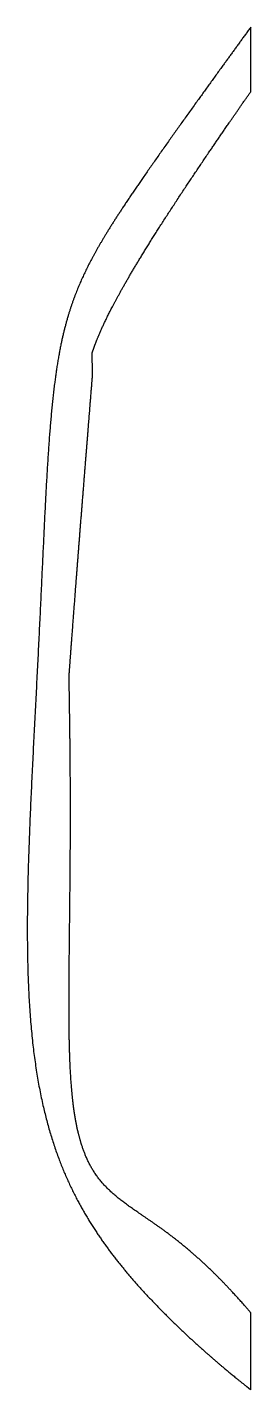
# Model space of a CAD drawing. Header units: millimetres. Extents: x -31 to -2, y -229 to -52.
import ezdxf

# ---------------------------------------------------------------- set-up
doc = ezdxf.new("R2010")
doc.units = ezdxf.units.MM
doc.layers.get('0').update_dxf_attribs({"linetype": 'CONTINUOUS'})

msp = doc.modelspace()

# ---------------------------------------------------------------- linework, layer by layer
for p, q in [((-1.5, -60.39), (-1.5, -51.99)), ((-1.5, -229.36), (-1.5, -219.32))]:
    msp.add_line(p, q)
for points in [[(-1.5, -51.99), (-2.5, -53.36), (-4.44, -56.04), (-7.21, -59.86), (-10.59, -64.57), (-14.32, -69.83), (-17.54, -74.5), (-20.26, -78.68), (-22.5, -82.55), (-24.28, -86.37), (-25.64, -90.47), (-26.64, -95.13), (-27.34, -100.58), (-27.85, -106.91), (-28.24, -114.11), (-28.61, -122.08), (-29.01, -130.66), (-29.46, -139.67), (-29.95, -148.87), (-30.37, -158.04), (-30.62, -166.96), (-30.58, -175.43), (-30.11, -183.28), (-29.11, -190.4), (-27.54, -196.73), (-25.4, -202.31), (-22.77, -207.23), (-19.74, -211.62), (-16.42, -215.61), (-12.89, -219.34), (-9.22, -222.86), (-6.19, -225.54), (-3.86, -227.47), (-2.29, -228.73), (-1.5, -229.36)], [(-22.12, -94.39), (-22, -94.03), (-21.75, -93.28), (-21.28, -92.07), (-20.47, -90.26), (-19.14, -87.65), (-17.48, -84.69), (-15.49, -81.36), (-13.19, -77.71), (-10.62, -73.76), (-7.81, -69.55), (-5.38, -65.99), (-3.48, -63.23), (-2.17, -61.34), (-1.5, -60.39)], [(-25.12, -136.39), (-25.08, -135.81), (-24.99, -134.63), (-24.86, -132.8), (-24.66, -130.26), (-24.41, -126.88), (-24.13, -123.28), (-23.84, -119.47), (-23.52, -115.43), (-23.18, -111.19), (-22.83, -106.76), (-22.54, -103.09), (-22.31, -100.26), (-22.16, -98.35), (-22.08, -97.39)]]:
    msp.add_open_spline(points, degree=5)
for points, degree, knots in [([(-22.08, -97.39), (-22.09, -96.89), (-22.09, -96.39), (-22.11, -95.39), (-22.11, -94.89), (-22.12, -94.39)], 3, [0, 0, 0, 0, 0.1499331, 0.1499331, 0.2996563, 0.2996563, 0.2996563, 0.2996563]), ([(-25.08, -139.39), (-25.09, -138.89), (-25.09, -138.38), (-25.11, -137.39), (-25.11, -136.89), (-25.12, -136.39)], 3, [0, 0, 0, 0, 0.1502274, 0.1502274, 0.3008276, 0.3008276, 0.3008276, 0.3008276]), ([(-24.56, -192.39), (-24.59, -192.1), (-24.73, -190.98), (-24.91, -188.94), (-25.08, -185.82), (-25.15, -181.44), (-25.13, -176.05), (-25.07, -170.38), (-25, -164.5), (-24.95, -158.44), (-24.94, -152.23), (-24.97, -147.16), (-25.02, -143.29), (-25.06, -140.69), (-25.08, -139.39)], 5, [-0.4678654, -0.4678654, -0.4678654, -0.4678654, -0.4678654, -0.4678654, -0.45, -0.4, -0.35, -0.3, -0.25, -0.2, -0.15, -0.1, -0.05, 0, 0, 0, 0, 0, 0]), ([(-24.05, -195.39), (-24.07, -195.29), (-24.19, -194.72), (-24.3, -194.14), (-24.4, -193.53), (-24.49, -192.91), (-24.56, -192.39)], 5, [-0.50710445, -0.50710445, -0.50710445, -0.50710445, -0.50710445, -0.50710445, -0.5, -0.46786537, -0.46786537, -0.46786537, -0.46786537, -0.46786537, -0.46786537]), ([(-1.5, -219.32), (-2.12, -218.6), (-3.35, -217.19), (-5.17, -215.21), (-7.55, -212.86), (-10.42, -210.37), (-13.18, -208.29), (-15.79, -206.53), (-18.19, -204.91), (-20.29, -203.17), (-21.98, -201.12), (-23, -199.07), (-23.59, -197.28), (-23.91, -196), (-24.05, -195.39)], 5, [-1, -1, -1, -1, -1, -1, -0.95, -0.9, -0.85, -0.8, -0.75, -0.7, -0.65, -0.6, -0.55, -0.5071044, -0.5071044, -0.5071044, -0.5071044, -0.5071044, -0.5071044])]:
    msp.add_open_spline(points, degree=degree, knots=knots)

doc.saveas('drawing.dxf')
